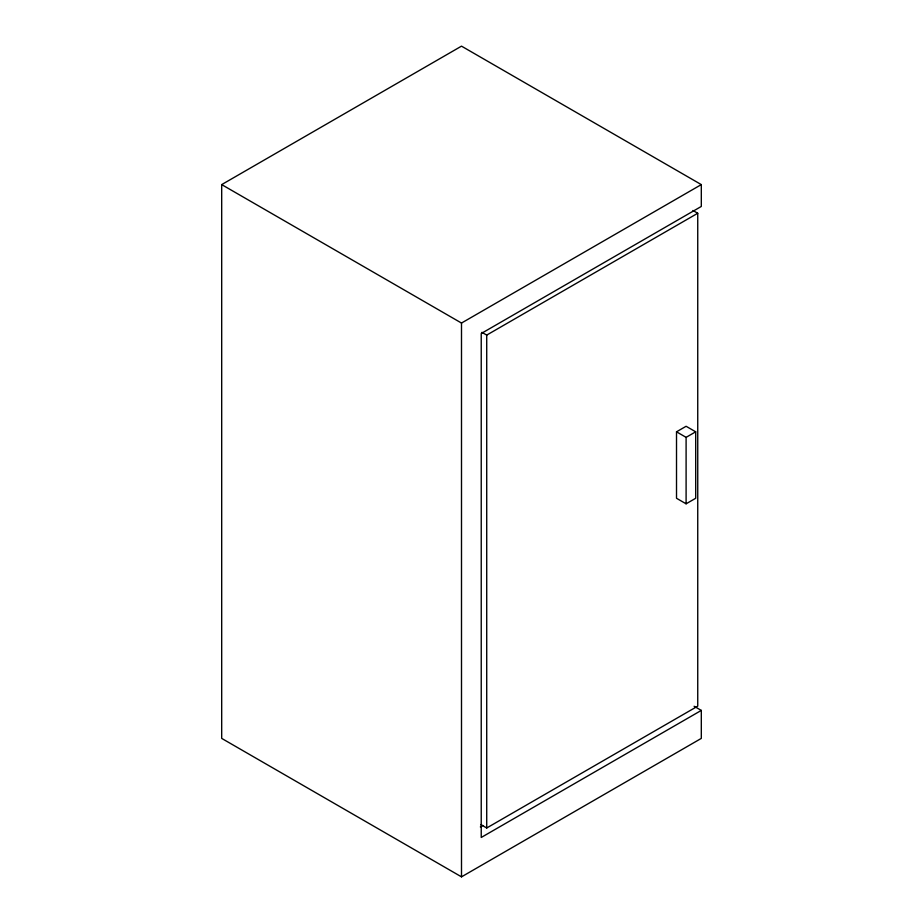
<?xml version="1.0" encoding="UTF-8"?>
<svg xmlns="http://www.w3.org/2000/svg" width="923" height="923" viewBox="0 0 923 923"><rect width="100%" height="100%" fill="white"/><g stroke="black" fill="none" stroke-linecap="round" stroke-linejoin="round"><path stroke-width="1.38" d="M221.693 184.6L461.5 46.15L701.307 184.6L701.307 206.452L481.229 333.515L481.229 837.473L701.307 710.41L701.307 738.4L461.5 876.85L221.693 738.4L221.693 184.6L461.5 323.05L701.307 184.6M481.921 332.326L486.721 335.095L697.742 213.259L697.742 706.153L486.721 827.989L480.721 824.527M676.513 431.814L686.101 426.276L695.7 431.814L695.7 498.27L686.101 503.808L676.513 498.27L676.513 431.814L686.101 437.352L695.7 431.814M480.341 826.916L482.821 825.474M692.942 210.49L697.742 213.259M694.108 706.257L701.307 710.41M686.101 437.352L686.101 503.808M486.721 335.095L486.721 827.989M461.5 323.05L461.5 876.85"/></g></svg>
